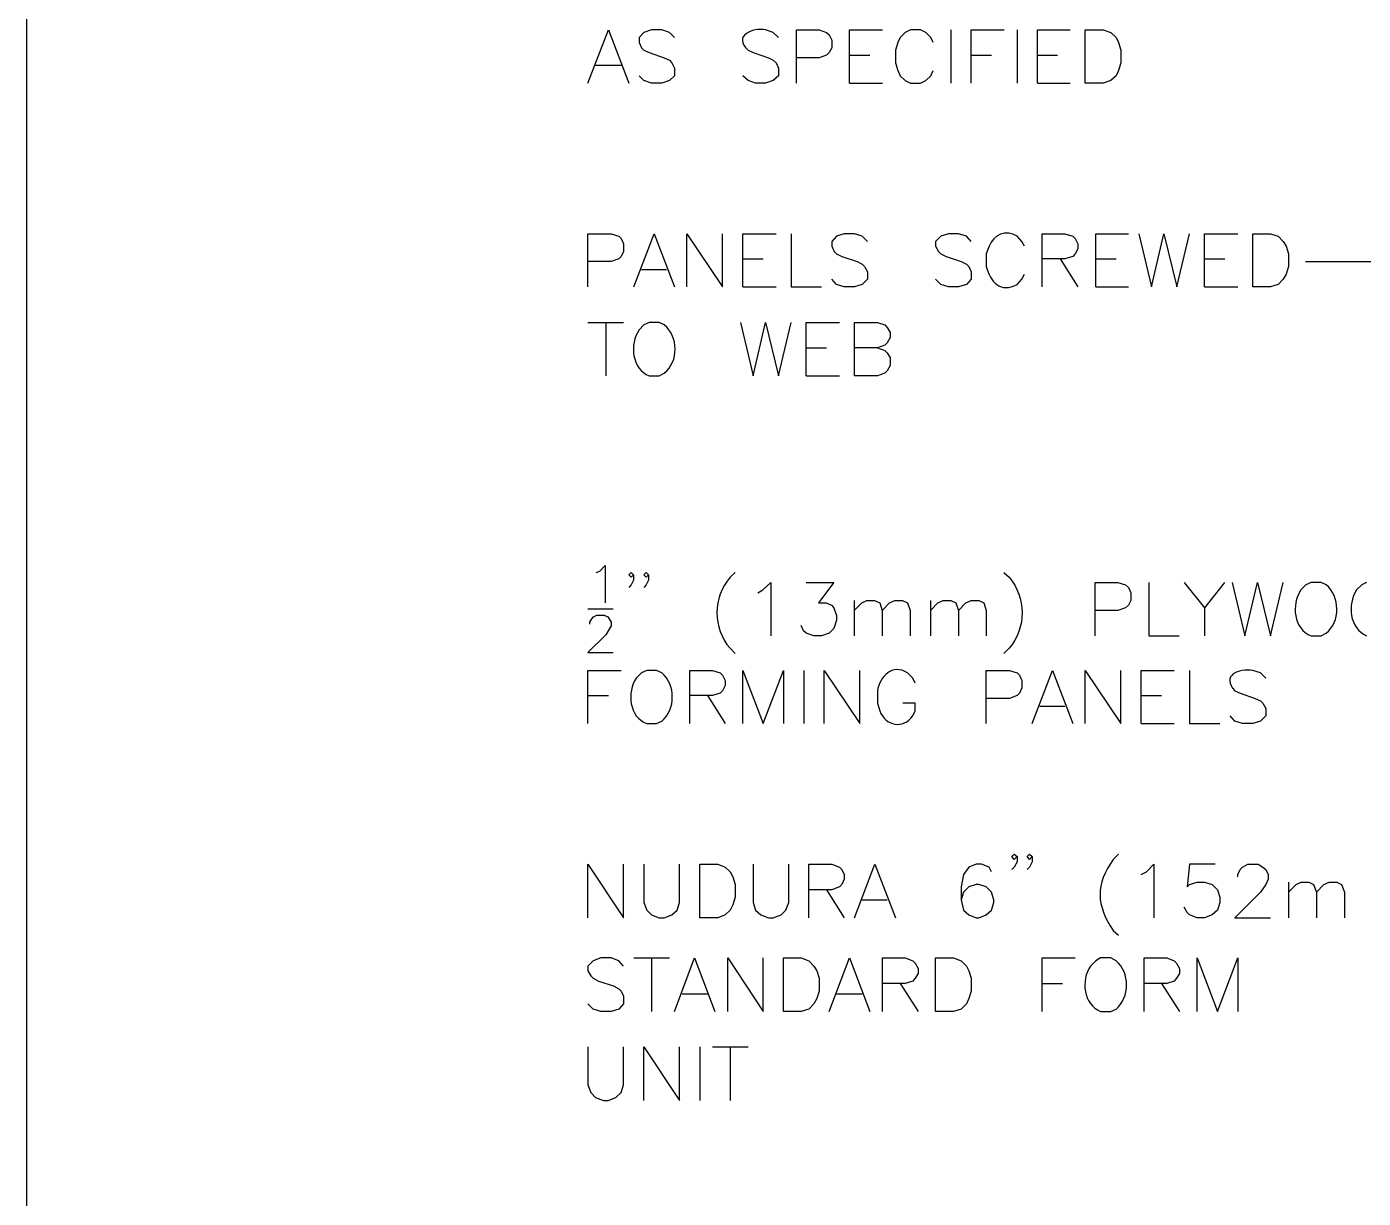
# Model space of a CAD drawing. Header units: millimetres. Extents: x 14 to 201, y 16 to 268.
# Drawn here: x 13.8 to 73.6, y 100.1 to 152.4 of the extents above; entities that cross this region are included whole.
import ezdxf

# ---------------------------------------------------------------- set-up
doc = ezdxf.new("R2010")
doc.units = ezdxf.units.MM
doc.layers.get('0').update_dxf_attribs({"linetype": 'CONTINUOUS'})

msp = doc.modelspace()

# ---------------------------------------------------------------- linework, layer by layer
at = {"color": 0}
for p, q in [((13.8424, 55.4136), (13.8424, 264.541)), ((38.9255, 149.903), (39.8364, 152.294)), ((39.8364, 152.294), (40.7458, 149.903)), ((41.4239, 152.167), (41.2115, 151.955)), ((41.2115, 151.955), (41.2115, 151.722)), ((41.2115, 151.722), (41.3177, 151.491)), ((41.7615, 152.294), (41.4239, 152.167)), ((42.2271, 152.294), (41.7615, 152.294)), ((42.5662, 152.167), (42.2271, 152.294)), ((42.799, 151.955), (42.5662, 152.167)), ((47.202, 152.167), (46.863, 152.294)), ((47.4349, 151.955), (47.202, 152.167)), ((48.2381, 149.903), (48.2381, 152.294)), ((48.2381, 152.294), (49.2552, 152.294)), ((49.2552, 152.294), (49.5928, 152.167)), ((49.5928, 152.167), (49.699, 152.061)), ((49.699, 152.061), (49.8256, 151.828)), ((49.8256, 151.828), (49.8256, 151.491)), ((50.6099, 149.903), (50.6099, 152.294)), ((50.6099, 152.294), (52.0912, 152.294)), ((52.7678, 151.722), (52.663, 151.384)), ((52.874, 151.955), (52.7678, 151.722)), ((53.1068, 152.167), (52.874, 151.955)), ((53.3396, 152.294), (53.1068, 152.167)), ((53.7849, 152.294), (53.3396, 152.294)), ((54.0177, 152.167), (53.7849, 152.294)), ((54.2505, 151.955), (54.0177, 152.167)), ((54.3553, 151.722), (54.2505, 151.955)), ((55.1395, 152.294), (55.1395, 149.903)), ((56.049, 149.903), (56.049, 152.294)), ((56.049, 152.294), (57.5303, 152.294)), ((58.1021, 152.294), (58.1021, 149.903)), ((59.013, 149.903), (59.013, 152.294)), ((59.013, 152.294), (60.4739, 152.294)), ((61.1505, 149.903), (61.1505, 152.294)), ((61.1505, 152.294), (61.9552, 152.294)), ((61.9552, 152.294), (62.2928, 152.167)), ((62.2928, 152.167), (62.5256, 151.955)), ((62.5256, 151.955), (62.6318, 151.722)), ((62.6318, 151.722), (62.738, 151.384)), ((41.3177, 151.491), (41.4239, 151.384)), ((41.4239, 151.384), (41.6553, 151.278)), ((41.6553, 151.278), (42.3333, 151.045)), ((46.0802, 151.384), (46.313, 151.278)), ((46.313, 151.278), (46.9896, 151.045)), ((49.5928, 151.152), (49.2552, 151.045)), ((49.699, 151.278), (49.5928, 151.152)), ((49.8256, 151.491), (49.699, 151.278)), ((50.6099, 151.152), (51.5193, 151.152)), ((52.663, 151.384), (52.663, 150.813)), ((56.049, 151.152), (56.9599, 151.152)), ((59.013, 151.152), (59.902, 151.152)), ((62.738, 151.384), (62.738, 150.813)), ((39.2645, 150.706), (40.4068, 150.706)), ((42.3333, 151.045), (42.5662, 150.939)), ((42.5662, 150.939), (42.6724, 150.813)), ((42.6724, 150.813), (42.799, 150.58)), ((42.799, 150.58), (42.799, 150.241)), ((46.9896, 151.045), (47.202, 150.939)), ((47.202, 150.939), (47.3287, 150.813)), ((47.3287, 150.813), (47.4349, 150.58)), ((47.4349, 150.58), (47.4349, 150.241)), ((49.2552, 151.045), (48.2381, 151.045)), ((52.663, 150.813), (52.7678, 150.473)), ((62.738, 150.813), (62.6318, 150.473)), ((41.4239, 150.03), (41.2115, 150.241)), ((41.7615, 149.903), (41.4239, 150.03)), ((42.5662, 150.03), (42.2271, 149.903)), ((42.799, 150.241), (42.5662, 150.03)), ((46.0802, 150.03), (45.8474, 150.241)), ((46.4178, 149.903), (46.0802, 150.03)), ((47.202, 150.03), (46.863, 149.903)), ((47.4349, 150.241), (47.202, 150.03)), ((52.7678, 150.473), (52.874, 150.241)), ((52.874, 150.241), (53.1068, 150.03)), ((53.1068, 150.03), (53.3396, 149.903)), ((53.7849, 149.903), (54.0177, 150.03)), ((54.0177, 150.03), (54.2505, 150.241)), ((54.2505, 150.241), (54.3553, 150.473)), ((62.2928, 150.03), (61.9552, 149.903)), ((62.5256, 150.241), (62.2928, 150.03)), ((62.6318, 150.473), (62.5256, 150.241)), ((42.2271, 149.903), (41.7615, 149.903)), ((46.863, 149.903), (46.4178, 149.903)), ((50.6099, 149.903), (52.0912, 149.903)), ((53.3396, 149.903), (53.7849, 149.903)), ((59.013, 149.903), (60.4739, 149.903)), ((61.9552, 149.903), (61.1505, 149.903)), ((38.9255, 140.801), (38.9255, 143.171)), ((38.9255, 143.171), (39.963, 143.171)), ((39.963, 143.171), (40.3006, 143.065)), ((40.3006, 143.065), (40.4068, 142.959)), ((40.4068, 142.959), (40.513, 142.726)), ((40.9787, 140.801), (41.8881, 143.171)), ((41.8881, 143.171), (42.799, 140.801)), ((43.349, 140.801), (43.349, 143.171)), ((43.349, 143.171), (44.9365, 140.801)), ((44.9365, 140.801), (44.9365, 143.171)), ((45.8474, 140.801), (45.8474, 143.171)), ((45.8474, 143.171), (47.3287, 143.171)), ((48.0053, 143.171), (48.0053, 140.801)), ((50.038, 143.065), (49.8256, 142.832)), ((49.8256, 142.832), (49.8256, 142.621)), ((50.377, 143.171), (50.038, 143.065)), ((50.8427, 143.171), (50.377, 143.171)), ((51.1803, 143.065), (50.8427, 143.171)), ((51.4131, 142.832), (51.1803, 143.065)), ((54.6943, 143.065), (54.4615, 142.832)), ((54.4615, 142.832), (54.4615, 142.621)), ((55.0333, 143.171), (54.6943, 143.065)), ((55.4785, 143.171), (55.0333, 143.171)), ((55.838, 143.065), (55.4785, 143.171)), ((56.049, 142.832), (55.838, 143.065)), ((58.3145, 142.832), (58.1021, 143.065)), ((58.4412, 142.621), (58.3145, 142.832)), ((59.224, 140.801), (59.224, 143.171)), ((59.224, 143.171), (60.241, 143.171)), ((60.241, 143.171), (60.6005, 143.065)), ((60.6005, 143.065), (60.7053, 142.959)), ((60.7053, 142.959), (60.8115, 142.726)), ((61.6162, 140.801), (61.6162, 143.171)), ((61.6162, 143.171), (63.077, 143.171)), ((63.5427, 143.171), (64.1131, 140.801)), ((64.1131, 140.801), (64.6645, 143.171)), ((64.6645, 143.171), (65.2364, 140.801)), ((65.2364, 140.801), (65.8068, 143.171)), ((66.4849, 140.801), (66.4849, 143.171)), ((66.4849, 143.171), (67.9662, 143.171)), ((68.6428, 140.801), (68.6428, 143.171)), ((68.6428, 143.171), (69.427, 143.171)), ((69.427, 143.171), (69.766, 143.065)), ((69.766, 143.065), (69.9989, 142.832)), ((69.9989, 142.832), (70.1255, 142.621)), ((40.513, 142.389), (40.4068, 142.156)), ((40.513, 142.726), (40.513, 142.389)), ((49.8256, 142.621), (49.9318, 142.389)), ((49.9318, 142.389), (50.038, 142.282)), ((50.038, 142.282), (50.2708, 142.156)), ((54.4615, 142.621), (54.5881, 142.389)), ((54.5881, 142.389), (54.6943, 142.282)), ((54.6943, 142.282), (54.9271, 142.156)), ((56.8537, 142.621), (56.727, 142.282)), ((56.727, 142.282), (56.727, 141.71)), ((60.7053, 142.282), (60.6005, 142.156)), ((60.8115, 142.495), (60.7053, 142.282)), ((60.8115, 142.726), (60.8115, 142.495)), ((70.1255, 142.621), (70.2303, 142.282)), ((70.2303, 142.282), (70.2303, 141.71)), ((39.963, 141.943), (38.9255, 141.943)), ((40.3006, 142.05), (39.963, 141.943)), ((40.4068, 142.156), (40.3006, 142.05)), ((41.3177, 141.584), (42.4395, 141.584)), ((45.8474, 142.05), (46.7568, 142.05)), ((50.2708, 142.156), (50.9489, 141.943)), ((50.9489, 141.943), (51.1803, 141.817)), ((51.1803, 141.817), (51.2865, 141.71)), ((51.2865, 141.71), (51.4131, 141.478)), ((54.9271, 142.156), (55.6052, 141.943)), ((55.6052, 141.943), (55.838, 141.817)), ((55.838, 141.817), (55.9428, 141.71)), ((55.9428, 141.71), (56.049, 141.478)), ((60.241, 142.05), (59.224, 142.05)), ((60.0287, 142.05), (60.8115, 140.801)), ((60.6005, 142.156), (60.241, 142.05)), ((61.6162, 142.05), (62.5256, 142.05)), ((66.4849, 142.05), (67.3943, 142.05)), ((70.2303, 141.71), (70.1255, 141.371)), ((74.0406, 141.923), (70.9923, 141.923)), ((50.038, 140.907), (49.8256, 141.139)), ((51.4131, 141.139), (51.1803, 140.907)), ((51.4131, 141.478), (51.4131, 141.139)), ((54.6943, 140.907), (54.4615, 141.139)), ((56.049, 141.139), (55.838, 140.907)), ((56.049, 141.478), (56.049, 141.139)), ((58.1021, 140.907), (58.3145, 141.139)), ((58.3145, 141.139), (58.4412, 141.371)), ((69.9989, 141.139), (69.766, 140.907)), ((70.1255, 141.371), (69.9989, 141.139)), ((45.8474, 140.801), (47.3287, 140.801)), ((48.0053, 140.801), (49.3614, 140.801)), ((50.377, 140.801), (50.038, 140.907)), ((50.8427, 140.801), (50.377, 140.801)), ((51.1803, 140.907), (50.8427, 140.801)), ((55.0333, 140.801), (54.6943, 140.907)), ((55.4785, 140.801), (55.0333, 140.801)), ((55.838, 140.907), (55.4785, 140.801)), ((61.6162, 140.801), (63.077, 140.801)), ((66.4849, 140.801), (67.9662, 140.801)), ((69.427, 140.801), (68.6428, 140.801)), ((69.766, 140.907), (69.427, 140.801)), ((38.9255, 139.214), (40.513, 139.214)), ((39.7302, 139.214), (39.7302, 136.821)), ((41.6553, 139.214), (41.4239, 139.107)), ((42.1005, 139.214), (41.6553, 139.214)), ((42.3333, 139.107), (42.1005, 139.214)), ((45.7412, 139.214), (46.313, 136.821)), ((46.313, 136.821), (46.863, 139.214)), ((46.863, 139.214), (47.4349, 136.821)), ((47.4349, 136.821), (48.0053, 139.214)), ((48.6833, 136.821), (48.6833, 139.214)), ((48.6833, 139.214), (50.1646, 139.214)), ((50.8427, 136.821), (50.8427, 139.214)), ((50.8427, 139.214), (51.8583, 139.214)), ((51.8583, 139.214), (52.1974, 139.107)), ((41.4239, 139.107), (41.2115, 138.875)), ((52.1974, 139.107), (52.3035, 138.981)), ((52.3035, 138.981), (52.4302, 138.768)), ((52.4302, 138.768), (52.4302, 138.535)), ((48.6833, 138.07), (49.5928, 138.07)), ((51.8583, 138.07), (50.8427, 138.07)), ((52.1974, 138.196), (51.8583, 138.07)), ((51.8583, 138.07), (52.1974, 137.964)), ((52.3035, 138.303), (52.1974, 138.196)), ((52.4302, 138.535), (52.3035, 138.303)), ((52.1974, 137.964), (52.3035, 137.859)), ((52.3035, 137.859), (52.4302, 137.626)), ((52.4302, 137.626), (52.4302, 137.287)), ((41.6553, 136.821), (42.1005, 136.821)), ((42.1005, 136.821), (42.3333, 136.948)), ((48.6833, 136.821), (50.1646, 136.821)), ((51.8583, 136.821), (50.8427, 136.821)), ((52.1974, 136.948), (51.8583, 136.821)), ((52.3035, 137.054), (52.1974, 136.948)), ((52.4302, 137.287), (52.3035, 137.054)), ((39.285, 128.038), (39.4547, 128.101)), ((39.4547, 128.101), (39.6875, 128.355)), ((39.6875, 128.355), (39.6875, 126.683)), ((40.7458, 127.932), (40.852, 128.038)), ((40.852, 127.825), (40.7458, 127.932)), ((40.852, 128.038), (40.9582, 127.932)), ((40.9582, 127.932), (40.852, 127.825)), ((40.9582, 127.932), (40.9582, 127.699)), ((41.4239, 127.932), (41.5286, 128.038)), ((41.5286, 127.825), (41.4239, 127.932)), ((41.5286, 128.038), (41.6348, 127.932)), ((41.6348, 127.932), (41.5286, 127.825)), ((41.6348, 127.932), (41.6348, 127.699)), ((45.5083, 128.038), (45.2755, 127.825)), ((57.5098, 128.038), (57.7427, 127.825)), ((40.852, 127.486), (40.7458, 127.36)), ((40.9582, 127.699), (40.852, 127.486)), ((41.5286, 127.486), (41.4239, 127.36)), ((41.6348, 127.699), (41.5286, 127.486)), ((46.524, 127.127), (46.736, 127.254)), ((46.736, 127.254), (47.0958, 127.593)), ((47.0958, 127.593), (47.0958, 125.2)), ((48.6833, 127.593), (49.911, 127.593)), ((49.911, 127.593), (49.2333, 126.683)), ((61.5957, 125.2), (61.5957, 127.593)), ((61.5957, 127.593), (62.611, 127.593)), ((62.611, 127.593), (62.95, 127.486)), ((62.95, 127.486), (63.077, 127.36)), ((63.077, 127.36), (63.1832, 127.127)), ((63.9865, 127.593), (63.9865, 125.2)), ((65.574, 127.593), (66.4849, 126.45)), ((67.3735, 127.593), (66.4849, 126.45)), ((67.7125, 127.593), (68.2833, 125.2)), ((68.2833, 125.2), (68.8552, 127.593)), ((68.8552, 127.593), (69.427, 125.2)), ((69.427, 125.2), (69.9989, 127.593)), ((71.0145, 127.486), (70.7817, 127.254)), ((71.2474, 127.593), (71.0145, 127.486)), ((71.6911, 127.593), (71.2474, 127.593)), ((71.924, 127.486), (71.6911, 127.593)), ((73.5115, 127.486), (73.2786, 127.254)), ((73.7235, 127.593), (73.5115, 127.486)), ((49.2333, 126.683), (49.5723, 126.683)), ((49.5723, 126.683), (49.8052, 126.577)), ((50.8208, 126.788), (50.8208, 125.2)), ((50.8208, 126.344), (51.1598, 126.683)), ((51.1598, 126.683), (51.3927, 126.788)), ((51.3927, 126.788), (51.7317, 126.788)), ((51.7317, 126.788), (51.9645, 126.683)), ((51.9645, 126.683), (52.0707, 126.344)), ((52.0707, 126.344), (52.4083, 126.683)), ((52.4083, 126.683), (52.6411, 126.788)), ((52.6411, 126.788), (52.9802, 126.788)), ((52.9802, 126.788), (53.213, 126.683)), ((53.213, 126.683), (53.3192, 126.344)), ((54.2286, 126.788), (54.2286, 125.2)), ((54.2286, 126.344), (54.5677, 126.683)), ((54.5677, 126.683), (54.8005, 126.788)), ((54.8005, 126.788), (55.1395, 126.788)), ((55.1395, 126.788), (55.3724, 126.683)), ((55.3724, 126.683), (55.4785, 126.344)), ((55.4785, 126.344), (55.8161, 126.683)), ((55.8161, 126.683), (56.049, 126.788)), ((56.049, 126.788), (56.388, 126.788)), ((56.388, 126.788), (56.6208, 126.683)), ((56.6208, 126.683), (56.727, 126.344)), ((63.1832, 126.788), (63.077, 126.577)), ((63.1832, 127.127), (63.1832, 126.788)), ((38.9255, 126.407), (40.0473, 126.407)), ((39.0948, 125.962), (39.1791, 126.048)), ((39.1791, 126.048), (39.3277, 126.132)), ((39.3277, 126.132), (39.6448, 126.132)), ((39.6448, 126.132), (39.8141, 126.048)), ((39.8141, 126.048), (39.8776, 125.962)), ((49.8052, 126.577), (49.911, 126.45)), ((49.911, 126.45), (50.038, 126.111)), ((50.038, 126.111), (50.038, 125.899)), ((52.0707, 126.344), (52.0707, 125.2)), ((53.3192, 126.344), (53.3192, 125.2)), ((55.4785, 126.344), (55.4785, 125.2)), ((56.727, 126.344), (56.727, 125.2)), ((62.611, 126.344), (61.5957, 126.344)), ((62.95, 126.45), (62.611, 126.344)), ((63.077, 126.577), (62.95, 126.45)), ((66.4849, 126.45), (66.4849, 125.2)), ((39.0095, 125.815), (39.0948, 125.962)), ((39.0095, 125.729), (39.0095, 125.815)), ((39.8776, 125.496), (39.7302, 125.243)), ((39.8776, 125.962), (39.963, 125.815)), ((39.963, 125.645), (39.8776, 125.496)), ((39.963, 125.815), (39.963, 125.645)), ((48.5567, 125.433), (48.4505, 125.666)), ((49.911, 125.539), (49.699, 125.329)), ((50.038, 125.899), (49.911, 125.539)), ((39.7302, 125.243), (38.9255, 124.46)), ((48.6833, 125.329), (48.5567, 125.433)), ((49.0224, 125.2), (48.6833, 125.329)), ((49.3614, 125.2), (49.0224, 125.2)), ((49.699, 125.329), (49.3614, 125.2)), ((63.9865, 125.2), (65.3411, 125.2)), ((71.2474, 125.2), (71.6911, 125.2)), ((71.6911, 125.2), (71.924, 125.329)), ((38.9255, 124.46), (40.0473, 124.46)), ((45.2755, 124.65), (45.5083, 124.418)), ((57.7427, 124.65), (57.5098, 124.418)), ((38.9255, 121.285), (38.9255, 123.656)), ((38.9255, 123.656), (40.4068, 123.656)), ((41.5505, 123.656), (41.3177, 123.549)), ((41.9943, 123.656), (41.5505, 123.656)), ((42.2271, 123.549), (41.9943, 123.656)), ((43.4756, 121.285), (43.4756, 123.656)), ((43.4756, 123.656), (44.4927, 123.656)), ((44.4927, 123.656), (44.8303, 123.549)), ((45.8474, 121.285), (45.8474, 123.656)), ((45.8474, 123.656), (46.7568, 121.285)), ((46.7568, 121.285), (47.6677, 123.656)), ((47.6677, 123.656), (47.6677, 121.285)), ((48.5771, 123.656), (48.5771, 121.285)), ((49.488, 121.285), (49.488, 123.656)), ((49.488, 123.656), (51.0755, 121.285)), ((51.0755, 121.285), (51.0755, 123.656)), ((56.727, 121.285), (56.727, 123.656)), ((56.727, 123.656), (57.7631, 123.656)), ((57.7631, 123.656), (58.1021, 123.549)), ((58.7802, 121.285), (59.6896, 123.656)), ((59.6896, 123.656), (60.6005, 121.285)), ((61.1505, 121.285), (61.1505, 123.656)), ((61.1505, 123.656), (62.738, 121.285)), ((62.738, 121.285), (62.738, 123.656)), ((63.6489, 121.285), (63.6489, 123.656)), ((63.6489, 123.656), (65.1302, 123.656)), ((65.8068, 123.656), (65.8068, 121.285)), ((68.9818, 123.549), (68.6428, 123.656)), ((41.3177, 123.549), (41.0849, 123.317)), ((44.8303, 123.549), (44.9365, 123.445)), ((44.9365, 123.445), (45.0631, 123.212)), ((45.0631, 123.212), (45.0631, 122.979)), ((53.4458, 123.317), (53.213, 123.549)), ((53.552, 123.083), (53.4458, 123.317)), ((58.1021, 123.549), (58.2083, 123.445)), ((58.2083, 123.445), (58.3145, 123.212)), ((58.3145, 123.212), (58.3145, 122.873)), ((69.2146, 123.317), (68.9818, 123.549)), ((38.9255, 122.534), (39.8364, 122.534)), ((44.4927, 122.534), (43.4756, 122.534)), ((44.2599, 122.534), (45.0631, 121.285)), ((44.8303, 122.64), (44.4927, 122.534)), ((44.9365, 122.746), (44.8303, 122.64)), ((45.0631, 122.979), (44.9365, 122.746)), ((51.8583, 122.746), (51.8583, 122.195)), ((58.1021, 122.534), (57.7631, 122.407)), ((58.2083, 122.64), (58.1021, 122.534)), ((58.3145, 122.873), (58.2083, 122.64)), ((63.6489, 122.534), (64.5583, 122.534)), ((67.8395, 122.746), (68.0724, 122.64)), ((68.0724, 122.64), (68.749, 122.407)), ((51.8583, 122.195), (51.9645, 121.857)), ((53.552, 122.195), (53.0006, 122.195)), ((53.4458, 121.624), (53.552, 121.857)), ((53.552, 121.857), (53.552, 122.195)), ((57.7631, 122.407), (56.727, 122.407)), ((59.1178, 122.068), (60.241, 122.068)), ((68.749, 122.407), (68.9818, 122.301)), ((68.9818, 122.301), (69.088, 122.195)), ((69.088, 122.195), (69.2146, 121.962)), ((69.2146, 121.962), (69.2146, 121.624)), ((41.5505, 121.285), (41.9943, 121.285)), ((41.9943, 121.285), (42.2271, 121.392)), ((63.6489, 121.285), (65.1302, 121.285)), ((65.8068, 121.285), (67.1615, 121.285)), ((67.8395, 121.392), (67.6271, 121.624)), ((68.1785, 121.285), (67.8395, 121.392)), ((68.6428, 121.285), (68.1785, 121.285)), ((68.9818, 121.392), (68.6428, 121.285)), ((69.2146, 121.624), (68.9818, 121.392)), ((57.8693, 115.338), (57.9755, 115.442)), ((57.9755, 115.209), (57.8693, 115.338)), ((57.9755, 115.442), (58.1021, 115.338)), ((58.1021, 115.338), (57.9755, 115.209)), ((58.1021, 115.338), (58.1021, 115.105)), ((58.5474, 115.338), (58.6521, 115.442)), ((58.6521, 115.209), (58.5474, 115.338)), ((58.6521, 115.442), (58.7802, 115.338)), ((58.7802, 115.338), (58.6521, 115.209)), ((58.7802, 115.338), (58.7802, 115.105)), ((62.6318, 115.442), (62.399, 115.209)), ((38.9255, 112.606), (38.9255, 114.999)), ((38.9255, 114.999), (40.513, 112.606)), ((40.513, 112.606), (40.513, 114.999)), ((41.4225, 114.999), (41.4225, 113.284)), ((43.01, 113.284), (43.01, 114.999)), ((43.9208, 112.606), (43.9208, 114.999)), ((43.9208, 114.999), (44.7255, 114.999)), ((44.7255, 114.999), (45.0631, 114.872)), ((45.0631, 114.872), (45.2755, 114.66)), ((46.313, 114.999), (46.313, 113.284)), ((47.9005, 113.284), (47.9005, 114.999)), ((48.7895, 112.606), (48.7895, 114.999)), ((48.7895, 114.999), (49.8256, 114.999)), ((49.8256, 114.999), (50.1646, 114.872)), ((50.1646, 114.872), (50.2708, 114.766)), ((50.2708, 114.766), (50.377, 114.533)), ((50.8427, 112.606), (51.7521, 114.999)), ((51.7521, 114.999), (52.663, 112.606)), ((55.9428, 114.872), (55.71, 114.533)), ((56.2818, 114.999), (55.9428, 114.872)), ((56.5146, 114.999), (56.2818, 114.999)), ((56.8537, 114.872), (56.5146, 114.999)), ((56.9599, 114.66), (56.8537, 114.872)), ((57.9755, 114.872), (57.8693, 114.766)), ((58.1021, 115.105), (57.9755, 114.872)), ((58.6521, 114.872), (58.5474, 114.766)), ((58.7802, 115.105), (58.6521, 114.872)), ((63.8803, 114.66), (64.2193, 114.999)), ((64.2193, 114.999), (64.2193, 112.606)), ((65.8068, 114.999), (65.7006, 113.983)), ((66.9505, 114.999), (65.8068, 114.999)), ((67.9662, 114.533), (68.0724, 114.766)), ((68.0724, 114.766), (68.1771, 114.872)), ((68.1771, 114.872), (68.41, 114.999)), ((68.41, 114.999), (68.8756, 114.999)), ((68.8756, 114.999), (69.088, 114.872)), ((69.088, 114.872), (69.2146, 114.766)), ((69.2146, 114.766), (69.3208, 114.533)), ((45.2755, 114.66), (45.4021, 114.427)), ((45.4021, 114.427), (45.5083, 114.088)), ((50.377, 114.321), (50.2708, 114.088)), ((50.377, 114.533), (50.377, 114.321)), ((55.71, 114.533), (55.6052, 113.983)), ((63.6475, 114.533), (63.8803, 114.66)), ((65.8068, 114.088), (66.1458, 114.194)), ((66.1458, 114.194), (66.4849, 114.194)), ((66.4849, 114.194), (66.8225, 114.088)), ((67.9662, 114.427), (67.9662, 114.533)), ((69.3208, 114.321), (69.2146, 114.088)), ((69.3208, 114.533), (69.3208, 114.321)), ((70.2303, 114.194), (70.2303, 112.606)), ((70.5693, 114.088), (70.8021, 114.194)), ((70.8021, 114.194), (71.1412, 114.194)), ((71.1412, 114.194), (71.3521, 114.088)), ((71.8178, 114.088), (72.0506, 114.194)), ((72.0506, 114.194), (72.3896, 114.194)), ((72.3896, 114.194), (72.602, 114.088)), ((45.5083, 113.517), (45.4021, 113.178)), ((45.5083, 114.088), (45.5083, 113.517)), ((49.8256, 113.855), (48.7895, 113.855)), ((49.5928, 113.855), (50.377, 112.606)), ((50.1646, 113.983), (49.8256, 113.855)), ((50.2708, 114.088), (50.1646, 113.983)), ((55.6052, 113.983), (55.6052, 113.411)), ((55.71, 113.75), (55.6052, 113.411)), ((55.9428, 113.983), (55.71, 113.75)), ((56.2818, 114.088), (55.9428, 113.983)), ((56.388, 114.088), (56.2818, 114.088)), ((56.727, 113.983), (56.388, 114.088)), ((56.9599, 113.75), (56.727, 113.983)), ((57.0646, 113.411), (56.9599, 113.75)), ((65.7006, 113.983), (65.8068, 114.088)), ((66.8225, 114.088), (67.0553, 113.855)), ((67.0553, 113.855), (67.1615, 113.517)), ((67.1615, 113.517), (67.1615, 113.284)), ((68.9818, 113.75), (67.8395, 112.606)), ((69.2146, 114.088), (68.9818, 113.75)), ((70.2303, 113.75), (70.5693, 114.088)), ((71.3521, 114.088), (71.4802, 113.75)), ((71.4802, 113.75), (71.8178, 114.088)), ((71.4802, 113.75), (71.4802, 112.606)), ((72.602, 114.088), (72.7287, 113.75)), ((72.7287, 113.75), (72.7287, 112.606)), ((41.4225, 113.284), (41.5505, 112.945)), ((41.5505, 112.945), (41.7615, 112.733)), ((42.6724, 112.733), (42.9052, 112.945)), ((42.9052, 112.945), (43.01, 113.284)), ((45.2755, 112.945), (45.0631, 112.733)), ((45.4021, 113.178), (45.2755, 112.945)), ((46.313, 113.284), (46.4178, 112.945)), ((46.4178, 112.945), (46.6506, 112.733)), ((47.5615, 112.733), (47.7725, 112.945)), ((47.7725, 112.945), (47.9005, 113.284)), ((51.1803, 113.411), (52.3021, 113.411)), ((55.6052, 113.411), (55.71, 112.945)), ((55.71, 112.945), (55.9428, 112.733)), ((56.727, 112.733), (56.9599, 112.945)), ((56.9599, 112.945), (57.0646, 113.284)), ((57.0646, 113.284), (57.0646, 113.411)), ((65.7006, 112.839), (65.574, 113.072)), ((67.0553, 112.945), (66.8225, 112.733)), ((67.1615, 113.284), (67.0553, 112.945)), ((41.7615, 112.733), (42.1005, 112.606)), ((42.1005, 112.606), (42.3333, 112.606)), ((42.3333, 112.606), (42.6724, 112.733)), ((44.7255, 112.606), (43.9208, 112.606)), ((45.0631, 112.733), (44.7255, 112.606)), ((46.6506, 112.733), (46.9896, 112.606)), ((46.9896, 112.606), (47.202, 112.606)), ((47.202, 112.606), (47.5615, 112.733)), ((55.9428, 112.733), (56.2818, 112.606)), ((56.2818, 112.606), (56.388, 112.606)), ((56.388, 112.606), (56.727, 112.733)), ((65.8068, 112.733), (65.7006, 112.839)), ((66.1458, 112.606), (65.8068, 112.733)), ((66.4849, 112.606), (66.1458, 112.606)), ((66.8225, 112.733), (66.4849, 112.606)), ((67.8395, 112.606), (69.427, 112.606)), ((62.399, 112.034), (62.6318, 111.824)), ((39.1583, 110.68), (38.9255, 110.447)), ((39.4974, 110.808), (39.1583, 110.68)), ((39.963, 110.808), (39.4974, 110.808)), ((40.3006, 110.68), (39.963, 110.808)), ((40.513, 110.447), (40.3006, 110.68)), ((40.9787, 110.808), (42.5662, 110.808)), ((41.7615, 110.808), (41.7615, 108.416)), ((42.799, 108.416), (43.688, 110.808)), ((43.688, 110.808), (44.5975, 108.416)), ((45.1693, 108.416), (45.1693, 110.808)), ((45.1693, 110.808), (46.7568, 108.416)), ((46.7568, 108.416), (46.7568, 110.808)), ((47.6677, 108.416), (47.6677, 110.808)), ((47.6677, 110.808), (48.4505, 110.808)), ((48.4505, 110.808), (48.7895, 110.68)), ((48.7895, 110.68), (49.0224, 110.447)), ((49.699, 108.416), (50.6099, 110.808)), ((50.6099, 110.808), (51.5193, 108.416)), ((52.0912, 108.416), (52.0912, 110.808)), ((52.0912, 110.808), (53.1068, 110.808)), ((53.1068, 110.808), (53.4458, 110.68)), ((53.4458, 110.68), (53.552, 110.575)), ((53.552, 110.575), (53.6787, 110.342)), ((54.4615, 108.416), (54.4615, 110.808)), ((54.4615, 110.808), (55.2662, 110.808)), ((55.2662, 110.808), (55.6052, 110.68)), ((55.6052, 110.68), (55.838, 110.447)), ((59.224, 108.416), (59.224, 110.808)), ((59.224, 110.808), (60.7053, 110.808)), ((61.6162, 110.68), (61.3833, 110.447)), ((61.8271, 110.808), (61.6162, 110.68)), ((62.2928, 110.808), (61.8271, 110.808)), ((62.5256, 110.68), (62.2928, 110.808)), ((63.7755, 108.416), (63.7755, 110.808)), ((63.7755, 110.808), (64.7912, 110.808)), ((64.7912, 110.808), (65.1302, 110.68)), ((65.1302, 110.68), (65.235, 110.575)), ((65.235, 110.575), (65.363, 110.342)), ((66.1458, 108.416), (66.1458, 110.808)), ((66.1458, 110.808), (67.0553, 108.416)), ((67.0553, 108.416), (67.9662, 110.808)), ((67.9662, 110.808), (67.9662, 108.416)), ((38.9255, 110.447), (38.9255, 110.236)), ((38.9255, 110.236), (39.0521, 110.003)), ((39.0521, 110.003), (39.1583, 109.897)), ((49.0224, 110.447), (49.149, 110.236)), ((49.149, 110.236), (49.2552, 109.897)), ((53.6787, 110.109), (53.552, 109.897)), ((53.6787, 110.342), (53.6787, 110.109)), ((55.838, 110.447), (55.9428, 110.236)), ((55.9428, 110.236), (56.049, 109.897)), ((65.363, 110.109), (65.235, 109.897)), ((65.363, 110.342), (65.363, 110.109)), ((39.1583, 109.897), (39.3912, 109.77)), ((39.3912, 109.77), (40.0678, 109.558)), ((40.0678, 109.558), (40.3006, 109.431)), ((40.3006, 109.431), (40.4068, 109.325)), ((40.4068, 109.325), (40.513, 109.092)), ((49.2552, 109.325), (49.149, 108.988)), ((49.2552, 109.897), (49.2552, 109.325)), ((53.1068, 109.664), (52.0912, 109.664)), ((52.874, 109.664), (53.6787, 108.416)), ((53.4458, 109.77), (53.1068, 109.664)), ((53.552, 109.897), (53.4458, 109.77)), ((56.049, 109.325), (55.9428, 108.988)), ((56.049, 109.897), (56.049, 109.325)), ((59.224, 109.664), (60.1349, 109.664)), ((64.7912, 109.664), (63.7755, 109.664)), ((64.5583, 109.664), (65.363, 108.416)), ((65.1302, 109.77), (64.7912, 109.664)), ((65.235, 109.897), (65.1302, 109.77)), ((39.1583, 108.522), (38.9255, 108.755)), ((40.513, 108.755), (40.3006, 108.522)), ((40.513, 109.092), (40.513, 108.755)), ((43.138, 109.198), (44.2599, 109.198)), ((49.0224, 108.755), (48.7895, 108.522)), ((49.149, 108.988), (49.0224, 108.755)), ((50.038, 109.198), (51.1803, 109.198)), ((55.838, 108.755), (55.6052, 108.522)), ((55.9428, 108.988), (55.838, 108.755)), ((39.4974, 108.416), (39.1583, 108.522)), ((39.963, 108.416), (39.4974, 108.416)), ((40.3006, 108.522), (39.963, 108.416)), ((48.4505, 108.416), (47.6677, 108.416)), ((48.7895, 108.522), (48.4505, 108.416)), ((55.2662, 108.416), (54.4615, 108.416)), ((55.6052, 108.522), (55.2662, 108.416)), ((61.8271, 108.416), (62.2928, 108.416)), ((62.2928, 108.416), (62.5256, 108.522)), ((38.9255, 106.828), (38.9255, 105.135)), ((40.513, 105.135), (40.513, 106.828)), ((41.4225, 104.436), (41.4225, 106.828)), ((41.4225, 106.828), (43.01, 104.436)), ((43.01, 104.436), (43.01, 106.828)), ((43.9208, 106.828), (43.9208, 104.436)), ((44.4927, 106.828), (46.0802, 106.828)), ((45.2755, 106.828), (45.2755, 104.436)), ((38.9255, 105.135), (39.0521, 104.796)), ((40.4068, 104.796), (40.513, 105.135)), ((39.0521, 104.796), (39.2645, 104.563)), ((39.2645, 104.563), (39.624, 104.436)), ((39.835, 104.436), (40.174, 104.563)), ((40.174, 104.563), (40.4068, 104.796)), ((39.624, 104.436), (39.835, 104.436))]:
    msp.add_line(p, q, dxfattribs=at)
for points in [[(46.863, 152.294), (46.2813, 152.396), (45.3831, 152.026), (46.0802, 151.384)], [(58.1021, 143.065), (57.627, 143.37), (57.0343, 143.144), (56.8537, 142.621)], [(56.727, 141.71), (56.8935, 141.027), (57.3648, 140.508), (58.1021, 140.907)], [(41.2115, 138.875), (40.761, 138.237), (40.9014, 137.13), (41.6553, 136.821)], [(42.3333, 136.948), (42.9976, 137.474), (42.9687, 138.588), (42.3333, 139.107)], [(45.2755, 127.825), (44.5012, 126.92), (44.487, 125.552), (45.2755, 124.65)], [(57.7427, 127.825), (58.517, 126.92), (58.5308, 125.552), (57.7427, 124.65)], [(70.7817, 127.254), (70.3545, 126.6), (70.4522, 125.514), (71.2474, 125.2)], [(71.924, 125.329), (72.5579, 125.815), (72.5399, 126.975), (71.924, 127.486)], [(73.2786, 127.254), (72.8528, 126.595), (72.952, 125.548), (73.7235, 125.2)], [(53.213, 123.549), (52.5184, 123.972), (51.9769, 123.403), (51.8583, 122.746)], [(68.6428, 123.656), (68.0036, 123.759), (67.207, 123.438), (67.8395, 122.746)], [(41.0849, 123.317), (40.6619, 122.683), (40.761, 121.572), (41.5505, 121.285)], [(42.2271, 121.392), (42.8516, 121.93), (42.8516, 123.01), (42.2271, 123.549)], [(51.9645, 121.857), (52.2168, 121.175), (53.0091, 121.019), (53.4458, 121.624)], [(62.399, 115.209), (61.5996, 114.092), (61.6327, 113.158), (62.399, 112.034)], [(62.5256, 108.522), (63.1416, 109.055), (63.1666, 110.143), (62.5256, 110.68)], [(61.3833, 110.447), (60.9452, 109.821), (61.0704, 108.729), (61.8271, 108.416)]]:
    msp.add_open_spline(points, degree=3, dxfattribs=at)

doc.saveas('drawing.dxf')
